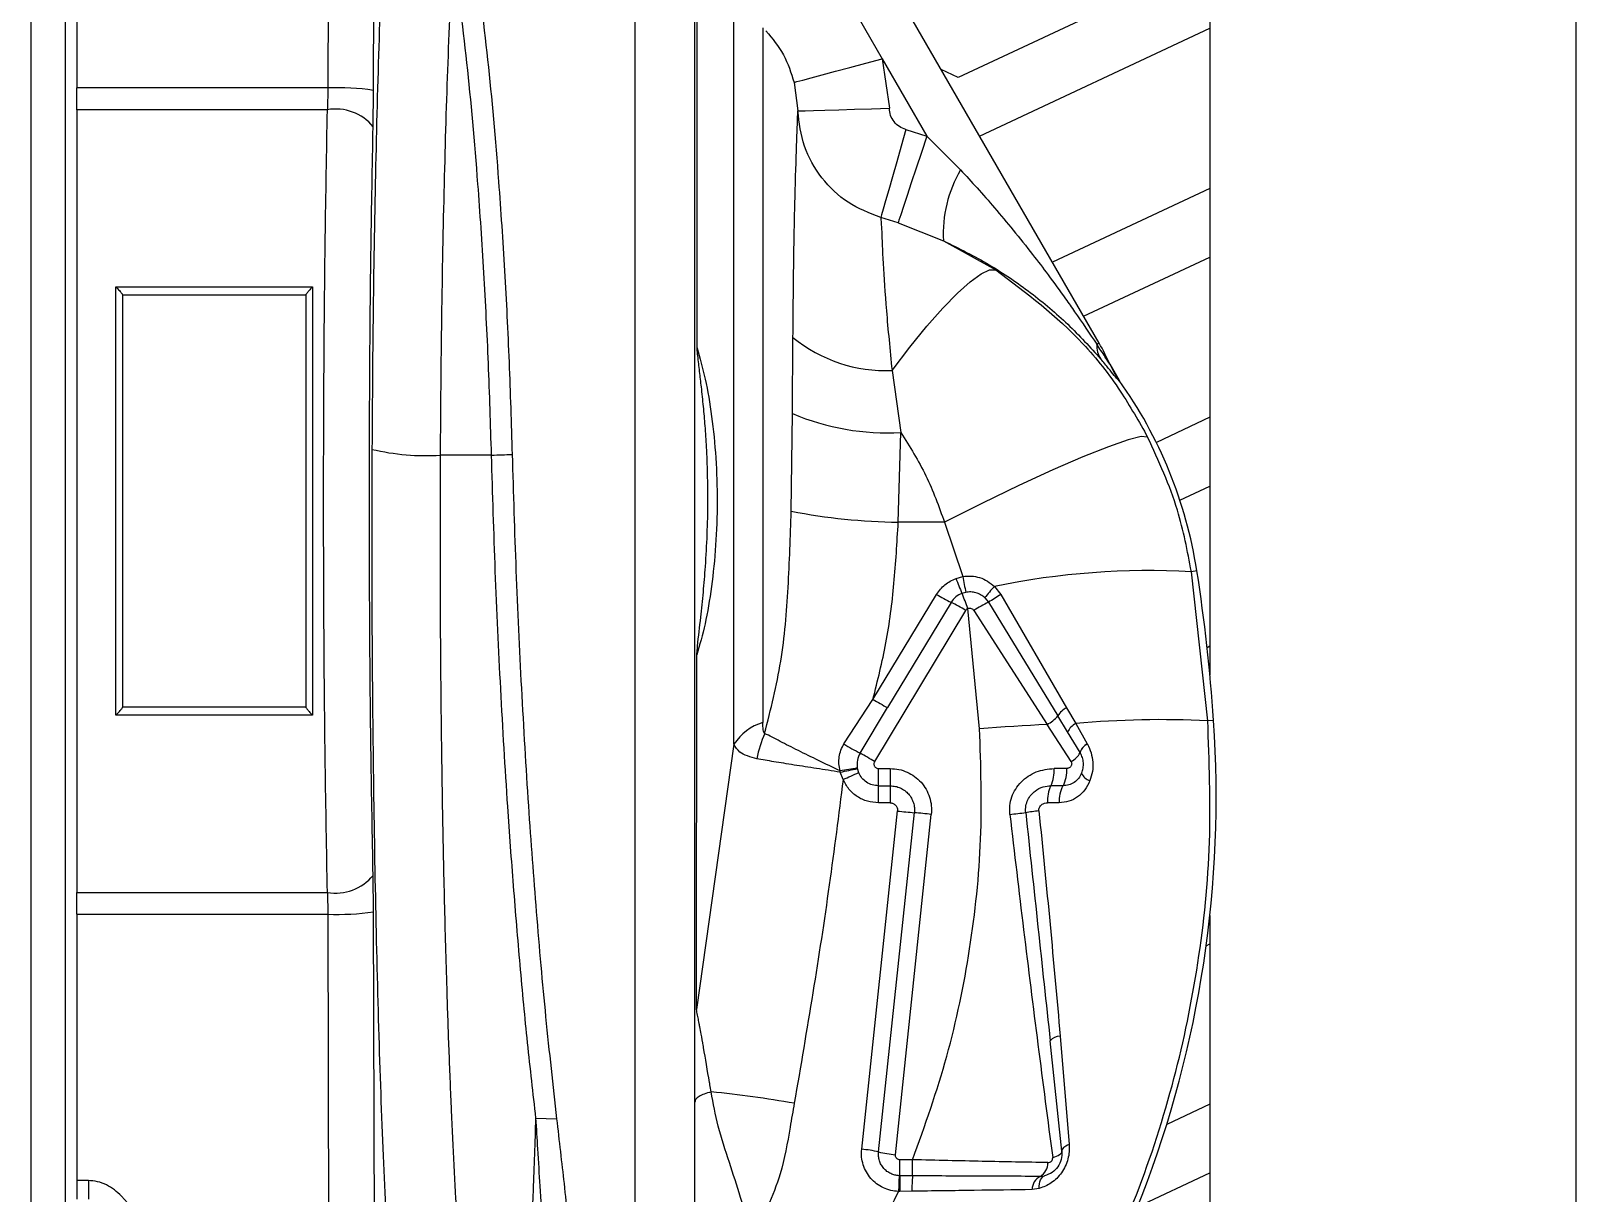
# Model space of a CAD drawing. Extents: x 150 to 4150, y 50 to 2920.
# Drawn here: x 2014.5 to 2183.2, y 1815.9 to 1942.7 of the extents above; entities that cross this region are included whole.
import ezdxf

# ---------------------------------------------------------------- set-up
doc = ezdxf.new("R2010")
doc.units = 0
doc.header["$LTSCALE"] = 10
doc.linetypes.add('SLD-KATı', pattern=[0])
doc.layers.get('0').update_dxf_attribs({"linetype": 'CONTINUOUS'})

msp = doc.modelspace()

# ---------------------------------------------------------------- linework, layer by layer
at = {"color": 7, "linetype": 'SLD-KATı'}
for p, q in [((2183.23, 1483.92), (2183.23, 2076.42)), ((2143.23, 2001.46), (2143.23, 1872.41)), ((2080.47, 1794.33), (2080.47, 1989.47)), ((2047, 1979.4), (2046.89, 1936.52)), ((2051.88, 1936.26), (2052, 1979.13)), ((2018.21, 1970.13), (2018.21, 1812.71)), ((2019.48, 1965.61), (2019.48, 1936.52)), ((2131.13, 1908.67), (2103.25, 1956.95)), ((2101.64, 1949.74), (2107.43, 1939.71)), ((2143.23, 1950.56), (2115.73, 1937.67)), ((2091.25, 1864.86), (2091.25, 1948.18)), ((2094.4, 1943.09), (2094.4, 1867.24)), ((2118.08, 1931.27), (2143.23, 1943.06)), ((2107.43, 1939.71), (2108.22, 1934.3)), ((2107.43, 1939.71), (2112.31, 1931.26)), ((2115.73, 1937.67), (2113.89, 1938.53)), ((2046.89, 1936.52), (2019.48, 1936.52)), ((2019.48, 1934.14), (2019.48, 1936.52)), ((2046.89, 1936.52), (2046.84, 1934.14)), ((2051.83, 1932.29), (2051.88, 1936.26)), ((2097.81, 1937.13), (2098.22, 1934.02)), ((2019.48, 1934.14), (2019.48, 1848.69)), ((2046.84, 1934.14), (2019.48, 1934.14)), ((2110.03, 1931.97), (2112.31, 1931.26)), ((2112.31, 1931.26), (2116, 1927.57)), ((2143.23, 1925.56), (2126.03, 1917.5)), ((2109.17, 1921.79), (2107.28, 1922.38)), ((2109.17, 1921.79), (2114.12, 1919.84)), ((2114.12, 1919.84), (2119.85, 1916.68)), ((2129.44, 1911.59), (2143.23, 1918.06)), ((2023.73, 1868.03), (2023.73, 1914.8)), ((2023.73, 1914.8), (2045.23, 1914.8)), ((2024.48, 1868.92), (2024.48, 1913.92)), ((2024.48, 1913.92), (2044.48, 1913.92)), ((2044.48, 1913.92), (2044.48, 1868.92)), ((2045.23, 1914.8), (2045.23, 1868.03)), ((2097.64, 1900.96), (2097.69, 1909.29)), ((2108.51, 1905.68), (2109.49, 1898.89)), ((2132.29, 1906.39), (2133.32, 1904.6)), ((2132.33, 1906.31), (2132.29, 1906.39)), ((2133.32, 1904.6), (2133.34, 1904.56)), ((2097.5, 1890.3), (2097.64, 1900.96)), ((2143.23, 1900.56), (2137.39, 1897.82)), ((2109.19, 1889.1), (2109.49, 1898.89)), ((2064.77, 1896.43), (2059.2, 1896.43)), ((2139.96, 1891.53), (2143.23, 1893.06)), ((2114.25, 1889.1), (2109.19, 1889.1)), ((2114.25, 1889.1), (2116.24, 1883.18)), ((2141.81, 1883.8), (2141.21, 1883.7)), ((2143, 1867.43), (2141.21, 1883.7)), ((2115.5, 1882.98), (2116.24, 1883.18)), ((2119.69, 1882.09), (2120.38, 1881.21)), ((2106.43, 1869.76), (2113.37, 1881.22)), ((2114.96, 1880.35), (2108.02, 1868.86)), ((2116.57, 1881.45), (2116.15, 1881.34)), ((2118.63, 1880.86), (2119.04, 1880.37)), ((2119.04, 1880.37), (2126.63, 1867.96)), ((2120.38, 1881.21), (2127.58, 1868.85)), ((2116.55, 1879.48), (2106.61, 1862.97)), ((2118.08, 1866.56), (2116.8, 1879.69)), ((2117.45, 1879.48), (2125.45, 1867.03)), ((2143.23, 1875.56), (2142.92, 1875.41)), ((2044.48, 1868.92), (2024.48, 1868.92)), ((2103.26, 1864.9), (2106.43, 1869.76)), ((2105.03, 1863.9), (2108.02, 1868.86)), ((2127.58, 1868.85), (2128.57, 1867.13)), ((2045.23, 1868.03), (2023.73, 1868.03)), ((2128.06, 1862.99), (2125.45, 1867.03)), ((2127.69, 1866.22), (2126.63, 1867.96)), ((2128.57, 1867.13), (2129.84, 1864.91)), ((2143.63, 1867.47), (2143, 1867.43)), ((2129.06, 1863.96), (2127.69, 1866.22)), ((2091.25, 1864.86), (2087.15, 1835.91)), ((2129.06, 1863.96), (2129.07, 1863.94)), ((2129.84, 1864.91), (2129.86, 1864.87)), ((2102.86, 1861.82), (2102.83, 1861.96)), ((2103.16, 1861.02), (2102.86, 1861.82)), ((2104.72, 1862.27), (2104.73, 1862.21)), ((2104.87, 1861.76), (2104.73, 1862.21)), ((2107.04, 1862.21), (2108.32, 1862.21)), ((2107.04, 1860.33), (2107.04, 1862.21)), ((2108.32, 1862.21), (2108.32, 1860.33)), ((2127.6, 1862.22), (2126.21, 1862.22)), ((2107.04, 1860.33), (2108.32, 1860.33)), ((2107.04, 1858.46), (2107.04, 1860.33)), ((2108.32, 1860.33), (2108.32, 1858.46)), ((2127.18, 1860.33), (2125.86, 1860.33)), ((2108.32, 1858.46), (2107.04, 1858.46)), ((2126.77, 1858.47), (2125.51, 1858.47)), ((2105.2, 1820.65), (2109.11, 1857.58)), ((2107.04, 1820.35), (2110.96, 1857.4)), ((2108.88, 1820.05), (2112.8, 1857.21)), ((2051.88, 1846.57), (2051.83, 1850.54)), ((2019.48, 1848.69), (2046.84, 1848.69)), ((2019.48, 1846.31), (2019.48, 1848.69)), ((2046.84, 1848.69), (2046.89, 1846.31)), ((2052, 1803.7), (2051.88, 1846.57)), ((2019.48, 1846.31), (2046.89, 1846.31)), ((2019.48, 1846.31), (2019.48, 1817.22)), ((2046.89, 1846.31), (2047, 1803.44)), ((2143.23, 1846.16), (2143.23, 1711.88)), ((2142.83, 1842.87), (2143.23, 1843.06)), ((2126.88, 1832.98), (2127.86, 1821.16)), ((2127.06, 1820.43), (2125.79, 1832.47)), ((2143.23, 1825.56), (2138.51, 1823.35)), ((2069.62, 1824.05), (2071.88, 1823.98)), ((2110.76, 1819.5), (2109.38, 1819.5)), ((2109.38, 1817.75), (2109.38, 1819.5)), ((2110.76, 1817.75), (2110.76, 1819.5)), ((2109.38, 1817.75), (2109.29, 1817.76)), ((2110.76, 1817.75), (2109.38, 1817.75)), ((2124.7, 1817.68), (2125.18, 1817.74)), ((2135.33, 1814.36), (2143.23, 1818.06)), ((2020.73, 1817.22), (2019.48, 1817.22)), ((2019.48, 1817.22), (2019.48, 1815.21)), ((2020.73, 1817.22), (2020.73, 1815.21)), ((2109.37, 1816.03), (2109.22, 1816.03)), ((2110.66, 1816.06), (2109.37, 1816.03)), ((2124.6, 1816.36), (2123.82, 1816.24))]:
    msp.add_line(p, q, dxfattribs=at)
at = {"color": 8, "linetype": 'SLD-KATı'}
msp.add_line((2014.46, 1970.13), (2014.46, 1812.71), dxfattribs=at)
at = {"color": 7, "linetype": 'SLD-KATı', "flags": 128}
for points in [[(2097.81, 1937.13), (2098.12, 1937.22), (2098.76, 1937.39), (2099.69, 1937.64), (2100.89, 1937.96), (2102.32, 1938.34), (2103.92, 1938.77), (2105.65, 1939.23), (2107.43, 1939.71)], [(2098.22, 1934.02), (2098.43, 1934.03), (2099.01, 1934.04), (2099.94, 1934.07), (2101.19, 1934.1), (2102.7, 1934.15), (2104.42, 1934.2), (2106.28, 1934.25), (2108.22, 1934.3)], [(2110.03, 1931.97), (2109.51, 1930.17), (2109.02, 1928.44), (2108.56, 1926.83), (2108.15, 1925.4), (2107.81, 1924.21), (2107.54, 1923.28), (2107.36, 1922.67), (2107.28, 1922.38)], [(2112.31, 1931.26), (2111.72, 1929.49), (2111.15, 1927.77), (2110.62, 1926.18), (2110.15, 1924.77), (2109.76, 1923.59), (2109.46, 1922.68), (2109.26, 1922.07), (2109.17, 1921.79)], [(2108.51, 1905.68), (2110.46, 1908.22), (2112.32, 1910.5), (2114.07, 1912.47), (2115.65, 1914.11), (2117.05, 1915.37), (2118.23, 1916.23), (2119.17, 1916.67), (2119.85, 1916.68)], [(2130.88, 1908.53), (2130.94, 1908.56), (2130.99, 1908.59), (2131.03, 1908.61), (2131.07, 1908.63), (2131.09, 1908.65), (2131.11, 1908.66), (2131.12, 1908.67), (2131.13, 1908.67)], [(2136.43, 1898.4), (2135.73, 1898.45), (2134.29, 1898.09), (2132.14, 1897.35), (2129.37, 1896.24), (2126.08, 1894.81), (2122.37, 1893.1), (2118.38, 1891.18), (2114.25, 1889.1)], [(2125.45, 1867.03), (2124.55, 1866.98), (2123.64, 1866.92), (2122.72, 1866.87), (2121.8, 1866.81), (2120.87, 1866.75), (2119.94, 1866.69), (2119.01, 1866.63), (2118.08, 1866.56)], [(2127.86, 1821.16), (2127.68, 1821.08), (2127.51, 1821), (2127.37, 1820.91), (2127.25, 1820.82), (2127.16, 1820.72), (2127.1, 1820.62), (2127.07, 1820.53), (2127.06, 1820.43)], [(2126.06, 1819.74), (2126.28, 1819.81), (2126.48, 1819.89), (2126.66, 1819.97), (2126.81, 1820.06), (2126.92, 1820.15), (2127.01, 1820.25), (2127.05, 1820.34), (2127.06, 1820.43)], [(2124.6, 1816.36), (2124.6, 1816.62), (2124.63, 1816.87), (2124.67, 1817.1), (2124.74, 1817.29), (2124.82, 1817.46), (2124.93, 1817.59), (2125.05, 1817.69), (2125.18, 1817.74)]]:
    msp.add_lwpolyline(points, dxfattribs=at)
at = {"color": 7, "linetype": 'SLD-KATı'}
for centre, radius, start, end in [((2047.97, 1909.46), 27.08, 81.7037, 92.2961), ((2047.75, 1928.93), 5.29, 39.4519, 99.8958), ((2127.69, 1920.64), 13.59, 149.362, 183.3713), ((2107.77, 1921.5), 15.83, 230.4709, 272.6849), ((2133.51, 1908.37), 2.64, 176.5795, 213.4234), ((2109.48, 1896.17), 25, 23.9471, 30), ((2141.2, 1910.26), 9.71, 203.9458, 215.9249), ((2094, 1876.42), 48.37, 8.7743, 35.6267), ((2108.03, 1925.57), 26.71, 247.106, 273.1207), ((2057.58, 1921.9), 25.52, 256.7026, 273.6365), ((2062.73, 1981.69), 85.28, 271.3675, 272.8837), ((2110.39, 1958.29), 69.2, 259.267, 269.0082), ((2136.59, 1801.03), 82.8, 86.8033, 101.7753), ((1948.23, 1853.92), 195.88, 3.968, 8.7743), ((2146.51, 1894.39), 33.05, 200.2063, 203.2625), ((2180.4, 1894.29), 65.11, 189.8254, 191.3712), ((2134.93, 1867.92), 20.81, 137.0928, 141.5631), ((2121.68, 1894.53), 15.68, 238.0249, 244.6388), ((2107.58, 1865.12), 16.93, 57.9957, 64.1394), ((2081.05, 1866.53), 38.1, 20.1951, 22.8703), ((2126.81, 1864.55), 17.62, 116.1338, 122.0605), ((2202.69, 1749.09), 155.66, 121.9221, 122.5042), ((2121.09, 1893.59), 27.97, 238.4016, 242.146), ((2128.66, 1866.77), 2.35, 117.379, 149.5771), ((2096.14, 1861.67), 5.84, 107.3459, 146.8595), ((2023.05, 1859.11), 120.87, 313.8573, 3.968), ((2123.51, 1870.72), 4.17, 297.7746, 318.4651), ((2129.39, 1865.46), 1.85, 116.222, 156.091), ((2137.96, 1763.07), 104.48, 87.2324, 95.156), ((2106.64, 1860.79), 13.13, 156.385, 169.093), ((2118.24, 1889.35), 28.68, 238.5024, 242.5796), ((2079.87, 1819.27), 51.23, 58.5417, 60.586), ((2127.21, 1864.85), 2.05, 294.3455, 334.1325), ((2130.43, 1863.62), 1.41, 114.7246, 166.1693), ((2130.43, 1863.59), 1.41, 114.0747, 165.335), ((2160.8, 1517.28), 349.52, 99.2328, 99.5468), ((2082, 1967.28), 107.5, 281.1891, 282.2117), ((2079.6, 1917.51), 61.2, 292.6466, 294.39), ((2122.35, 1861.96), 3.87, 335.075, 3.8912), ((2124.22, 1861.97), 3.39, 331.0716, 4.3432), ((2130.51, 1862.22), 1.39, 201.9153, 253.8046), ((2129.32, 1858.71), 3.82, 154.9792, 183.6068), ((2130.11, 1858.7), 3.35, 150.9699, 183.9668), ((2120.75, 1965.47), 108.52, 263.8416, 264.8199), ((2099.78, 1736.7), 121.21, 83.8328, 84.7087), ((2110.4, 1963.45), 106.81, 275.9032, 276.8333), ((2126.98, 1834.05), 23.66, 95.8766, 99.4144), ((2047.75, 1853.9), 5.29, 260.1042, 320.5477), ((2047.97, 1873.37), 27.08, 267.7034, 278.2964), ((2126.86, 1831.58), 1.4, 89.5553, 140.4176), ((2075.93, 1699.37), 128.18, 80.1616, 84.2574), ((2104.17, 1808.42), 12.27, 76.4817, 85.2122), ((2109.9, 1832.15), 12.14, 256.3752, 265.2014), ((2326.7, 1808.17), 217.62, 177.4755, 177.9296), ((2261.96, 1816.03), 152.59, 179.3544, 180.0005), ((2126.06, 1816.04), 15.39, 173.6185, 179.9212), ((2125.45, 1816.23), 1.64, 117.4699, 179.5926), ((2123.85, 1819.14), 1.68, 300.1106, 1.6368)]:
    msp.add_arc(centre, radius, start, end, dxfattribs=at)
for points, knots in [([(2086.98, 1801.63), (2086.98, 1804.09), (2086.98, 1809.1), (2086.98, 1819.16), (2086.98, 1831.06), (2086.98, 1844.66), (2086.98, 1859.39), (2086.98, 1874.69), (2086.98, 1889.96), (2086.98, 1904.88), (2086.98, 1919.44), (2086.98, 1933.59), (2086.98, 1946.98), (2086.98, 1959.05), (2086.98, 1969.31), (2086.98, 1977.34), (2086.98, 1983.17), (2086.98, 1985.15), (2086.98, 1986.12)], [0, 0, 0, 0, 0.059803, 0.121859, 0.185514, 0.25, 0.314486, 0.378141, 0.440197, 0.5, 0.559803, 0.621859, 0.685514, 0.75, 0.814486, 0.878141, 0.940197, 1, 1, 1, 1]), ([(2087.22, 1908.13), (2087.22, 1911.31), (2087.22, 1917.99), (2087.22, 1925.46), (2087.23, 1930.83), (2087.23, 1934.14), (2087.23, 1937.42), (2087.23, 1940.65), (2087.24, 1943.81), (2087.24, 1946.82), (2087.25, 1950.07), (2087.25, 1952.61), (2087.25, 1954.59), (2087.26, 1955.82), (2087.26, 1957.07), (2087.26, 1958.32), (2087.26, 1959.57), (2087.27, 1960.79), (2087.27, 1963.37), (2087.28, 1964.71), (2087.29, 1965.82)], [0, 0, 0, 0, 0.112636, 0.23624, 0.27991, 0.324798, 0.370902, 0.418221, 0.466754, 0.516499, 0.564656, 0.634884, 0.659007, 0.68493, 0.712651, 0.742171, 0.773489, 0.806602, 0.841511, 1, 1, 1, 1]), ([(2053.06, 1956.66), (2052.88, 1952.43), (2052.51, 1943.9), (2052.11, 1929.14), (2051.82, 1913.44), (2051.74, 1902.5), (2051.71, 1897.06)], [0, 0, 0, 0, 0.248406, 0.500079, 0.751711, 1, 1, 1, 1]), ([(2059.2, 1896.43), (2059.23, 1901.46), (2059.31, 1911.6), (2059.6, 1926.02), (2060, 1939.71), (2060.37, 1947.61), (2060.55, 1951.63)], [0, 0, 0, 0, 0.2482322, 0.4999081, 0.745564, 1, 1, 1, 1]), ([(2064.77, 1896.43), (2064.66, 1899.78), (2064.46, 1906.51), (2063.95, 1916.44), (2063.21, 1927.56), (2062.12, 1939.73), (2061.08, 1947.61), (2060.55, 1951.63)], [0, 0, 0, 0, 0.164668, 0.331363, 0.500118, 0.74509, 1, 1, 1, 1]), ([(2062.81, 1952.03), (2063.34, 1947.99), (2064.38, 1940.07), (2065.46, 1927.83), (2066.21, 1916.65), (2066.71, 1906.66), (2066.92, 1899.88), (2067.02, 1896.51)], [0, 0, 0, 0, 0.255143, 0.499884, 0.668694, 0.835417, 1, 1, 1, 1]), ([(2094.74, 1942.75), (2095.44, 1941.91), (2096.84, 1940.23), (2097.49, 1938.17), (2097.81, 1937.13)], [0, 0, 0, 0, 0.497872, 1, 1, 1, 1]), ([(2046.84, 1848.69), (2046.76, 1853.31), (2046.59, 1862.52), (2046.46, 1876.92), (2046.41, 1891.42), (2046.46, 1905.92), (2046.59, 1920.32), (2046.76, 1929.52), (2046.84, 1934.14)], [0, 0, 0, 0, 0.168024, 0.334689, 0.5, 0.665311, 0.831975, 1, 1, 1, 1]), ([(2110.03, 1931.97), (2109.78, 1932.07), (2109.29, 1932.26), (2108.71, 1932.82), (2108.31, 1933.52), (2108.25, 1934.04), (2108.22, 1934.3)], [0, 0, 0, 0, 0.250709, 0.500616, 0.749905, 1, 1, 1, 1]), ([(2097.69, 1909.29), (2097.72, 1912.29), (2097.77, 1918.28), (2097.93, 1925.59), (2098.13, 1931.24), (2098.19, 1933.09), (2098.22, 1934.02)], [0, 0, 0, 0, 0.250701, 0.50029, 0.749717, 1, 1, 1, 1]), ([(2107.28, 1922.38), (2106.05, 1922.86), (2103.58, 1923.81), (2100.7, 1926.61), (2098.7, 1930.09), (2098.38, 1932.71), (2098.22, 1934.02)], [0, 0, 0, 0, 0.250268, 0.500373, 0.750265, 1, 1, 1, 1]), ([(2051.83, 1850.54), (2051.75, 1854.89), (2051.59, 1863.62), (2051.46, 1877.38), (2051.41, 1891.42), (2051.46, 1905.45), (2051.59, 1919.22), (2051.75, 1927.95), (2051.83, 1932.29)], [0, 0, 0, 0, 0.165113, 0.331886, 0.5, 0.6681, 0.83488, 1, 1, 1, 1]), ([(2116, 1927.57), (2116.6, 1926.92), (2117.86, 1925.56), (2119.78, 1923.37), (2121.81, 1920.95), (2123.75, 1918.5), (2125.66, 1916), (2127.18, 1913.91), (2128.96, 1911.38), (2130.08, 1909.72), (2130.88, 1908.53)], [0, 0, 0, 0, 0.1091, 0.228792, 0.359102, 0.500046, 0.615387, 0.749919, 0.821127, 1, 1, 1, 1]), ([(2107.28, 1922.38), (2107.31, 1922), (2107.38, 1921.24), (2107.5, 1917.56), (2107.85, 1912.35), (2108.29, 1907.93), (2108.51, 1905.68)], [0, 0, 0, 0, 0.244365, 0.490571, 0.741697, 1, 1, 1, 1]), ([(2114.12, 1919.84), (2115.82, 1919), (2119.24, 1917.31), (2123.73, 1914.2), (2127.83, 1910.76), (2130.15, 1908.21), (2131.31, 1906.92)], [0, 0, 0, 0, 0.246613, 0.49465, 0.745261, 1, 1, 1, 1]), ([(2119.85, 1916.68), (2123.18, 1914.16), (2128.28, 1910.3), (2133.43, 1903.71), (2135.47, 1900.09), (2136.43, 1898.4)], [0, 0, 0, 0, 0.501237, 0.766226, 1, 1, 1, 1]), ([(2023.73, 1914.8), (2023.83, 1914.7), (2023.99, 1914.53), (2024.2, 1914.31), (2024.33, 1914.16), (2024.41, 1914.04), (2024.47, 1913.96), (2024.47, 1913.93), (2024.48, 1913.92)], [0, 0, 0, 0, 0.2960744, 0.4990774, 0.6441394, 0.7738974, 0.8912611, 1, 1, 1, 1]), ([(2045.23, 1914.8), (2045.13, 1914.7), (2044.96, 1914.53), (2044.76, 1914.31), (2044.63, 1914.16), (2044.54, 1914.04), (2044.49, 1913.96), (2044.48, 1913.93), (2044.48, 1913.92)], [0, 0, 0, 0, 0.2961631, 0.4991441, 0.6441582, 0.7739117, 0.8912744, 1, 1, 1, 1]), ([(2087.19, 1874.61), (2087.2, 1874.75), (2087.22, 1874.95), (2087.24, 1875.16), (2087.25, 1875.27), (2087.25, 1875.31), (2087.25, 1875.34), (2087.26, 1875.36), (2087.26, 1875.44), (2087.37, 1876.61), (2087.62, 1878.56), (2087.91, 1881.44), (2088.25, 1885.56), (2088.43, 1889.97), (2088.38, 1894.37), (2088.27, 1897.13), (2088.11, 1899.59), (2087.92, 1901.78), (2087.71, 1903.74), (2087.5, 1905.57), (2087.34, 1906.86), (2087.25, 1907.74), (2087.23, 1908.03), (2087.22, 1908.13)], [0, 0, 0, 0, 0.01166, 0.016863, 0.019167, 0.020983, 0.021043, 0.021517, 0.022841, 0.027896, 0.127906, 0.214077, 0.298279, 0.499693, 0.584052, 0.668163, 0.735859, 0.800191, 0.867233, 0.920861, 0.975503, 0.991226, 1, 1, 1, 1]), ([(2087.22, 1908.13), (2087.53, 1907.04), (2088.15, 1904.86), (2088.85, 1900.71), (2089.31, 1896.16), (2089.46, 1891.35), (2089.3, 1886.55), (2088.83, 1882.01), (2088.12, 1877.87), (2087.5, 1875.7), (2087.19, 1874.61)], [0, 0, 0, 0, 0.12484, 0.250016, 0.374604, 0.499663, 0.624878, 0.749675, 0.874743, 1, 1, 1, 1]), ([(2132.33, 1906.31), (2132.33, 1906.31), (2132.34, 1906.29), (2132.34, 1906.28), (2132.31, 1906.32), (2132.24, 1906.43), (2132.08, 1906.69), (2131.64, 1907.4), (2131.19, 1908.07), (2130.88, 1908.53)], [0, 0, 0, 0, 0.031318, 0.062933, 0.124936, 0.185683, 0.251517, 0.500681, 1, 1, 1, 1]), ([(2133.34, 1904.56), (2133.34, 1904.54), (2133.35, 1904.49), (2133.21, 1904.63), (2132.83, 1905.08), (2132.16, 1905.91), (2131.61, 1906.57), (2131.31, 1906.92)], [0, 0, 0, 0, 0.124696, 0.250538, 0.500296, 0.735209, 1, 1, 1, 1]), ([(2109.49, 1898.89), (2110.45, 1897.36), (2112.37, 1894.28), (2113.62, 1890.83), (2114.25, 1889.1)], [0, 0, 0, 0, 0.500142, 1, 1, 1, 1]), ([(2051.71, 1897.06), (2051.7, 1891.81), (2051.67, 1881.13), (2051.79, 1864.97), (2052.04, 1848.98), (2052.41, 1833.71), (2052.9, 1819.71), (2053.5, 1807.5), (2054.16, 1797.2), (2054.65, 1792.09), (2054.89, 1789.58)], [0, 0, 0, 0, 0.120021, 0.244171, 0.371244, 0.499843, 0.628466, 0.755605, 0.879857, 1, 1, 1, 1]), ([(2141.21, 1883.7), (2140.78, 1885.96), (2139.81, 1891.06), (2137.64, 1895.78), (2136.43, 1898.4)], [0, 0, 0, 0, 0.443847, 1, 1, 1, 1]), ([(2062.38, 1796.31), (2062.13, 1798.79), (2061.64, 1803.56), (2061.09, 1811.61), (2060.68, 1818.78), (2060.4, 1824.8), (2060.14, 1831.07), (2059.89, 1838.42), (2059.65, 1846.94), (2059.44, 1856.7), (2059.27, 1868.2), (2059.16, 1881.51), (2059.19, 1891.46), (2059.2, 1896.43)], [0, 0, 0, 0, 0.12651, 0.244333, 0.31025, 0.374867, 0.438185, 0.500204, 0.586553, 0.671792, 0.755924, 0.878148, 1, 1, 1, 1]), ([(2069.62, 1824.05), (2069.31, 1826.75), (2068.7, 1832.07), (2067.89, 1840.61), (2067.17, 1849.25), (2066.44, 1859.28), (2065.75, 1870.77), (2065.15, 1883.67), (2064.89, 1892.21), (2064.77, 1896.43)], [0, 0, 0, 0, 0.1313742, 0.2584586, 0.3812593, 0.4997824, 0.6701239, 0.8368541, 1, 1, 1, 1]), ([(2067.02, 1896.51), (2067.15, 1892.29), (2067.4, 1883.75), (2068.01, 1870.85), (2068.75, 1858.33), (2069.65, 1846.29), (2070.67, 1834.72), (2071.47, 1827.61), (2071.88, 1823.98)], [0, 0, 0, 0, 0.162975, 0.329369, 0.499317, 0.658415, 0.82526, 1, 1, 1, 1]), ([(2094.6, 1866.05), (2095.26, 1868.66), (2096.58, 1873.86), (2097.23, 1882.05), (2097.41, 1887.53), (2097.5, 1890.3)], [0, 0, 0, 0, 0.331651, 0.661951, 1, 1, 1, 1]), ([(2106.43, 1869.76), (2106.94, 1871.81), (2107.98, 1875.98), (2108.8, 1882.47), (2109.06, 1886.88), (2109.19, 1889.1)], [0, 0, 0, 0, 0.322961, 0.657264, 1, 1, 1, 1]), ([(2113.37, 1881.22), (2113.65, 1881.6), (2114.21, 1882.37), (2115.07, 1882.77), (2115.5, 1882.98)], [0, 0, 0, 0, 0.4993603, 1, 1, 1, 1]), ([(2116.24, 1883.18), (2116.55, 1883.21), (2117.17, 1883.28), (2118.09, 1883.09), (2118.97, 1882.71), (2119.45, 1882.3), (2119.69, 1882.09)], [0, 0, 0, 0, 0.246264, 0.495133, 0.746077, 1, 1, 1, 1]), ([(2116.15, 1881.34), (2115.91, 1881.23), (2115.43, 1881), (2115.12, 1880.57), (2114.96, 1880.35)], [0, 0, 0, 0, 0.500073, 1, 1, 1, 1]), ([(2118.63, 1880.86), (2118.49, 1880.98), (2118.2, 1881.21), (2117.68, 1881.42), (2117.12, 1881.52), (2116.75, 1881.48), (2116.57, 1881.45)], [0, 0, 0, 0, 0.2495264, 0.499377, 0.7500284, 1, 1, 1, 1]), ([(2116.8, 1879.69), (2116.75, 1879.66), (2116.65, 1879.61), (2116.58, 1879.52), (2116.55, 1879.48)], [0, 0, 0, 0, 0.499471, 1, 1, 1, 1]), ([(2116.8, 1879.69), (2116.86, 1879.7), (2116.98, 1879.73), (2117.17, 1879.7), (2117.34, 1879.62), (2117.41, 1879.53), (2117.45, 1879.48)], [0, 0, 0, 0, 0.254293, 0.507874, 0.756906, 1, 1, 1, 1]), ([(2087.15, 1835.91), (2087.15, 1837.28), (2087.15, 1840.42), (2087.16, 1846.29), (2087.17, 1853.43), (2087.18, 1861.08), (2087.19, 1868.13), (2087.19, 1872.59), (2087.19, 1874.61)], [0, 0, 0, 0, 0.129776, 0.296575, 0.50031, 0.694607, 0.861156, 1, 1, 1, 1]), ([(2023.73, 1868.03), (2023.83, 1868.13), (2023.99, 1868.3), (2024.2, 1868.52), (2024.33, 1868.68), (2024.41, 1868.79), (2024.47, 1868.88), (2024.47, 1868.9), (2024.48, 1868.92)], [0, 0, 0, 0, 0.296096, 0.499072, 0.644147, 0.773911, 0.891276, 1, 1, 1, 1]), ([(2044.48, 1868.92), (2044.48, 1868.9), (2044.49, 1868.88), (2044.54, 1868.79), (2044.63, 1868.68), (2044.76, 1868.52), (2044.96, 1868.3), (2045.13, 1868.13), (2045.23, 1868.03)], [0, 0, 0, 0, 0.108735, 0.226104, 0.355854, 0.500866, 0.703927, 1, 1, 1, 1]), ([(2094.6, 1866.05), (2094.57, 1866.1), (2094.49, 1866.2), (2094.41, 1866.6), (2094.4, 1866.97), (2094.4, 1867.24)], [0, 0, 0, 0, 0.1581854, 0.3726636, 1, 1, 1, 1]), ([(2106.49, 1772.27), (2107.93, 1773.71), (2110.54, 1776.31), (2114.08, 1780.28), (2117.29, 1784.16), (2120.32, 1788.17), (2124.75, 1794.57), (2130.02, 1803.55), (2135.45, 1815.63), (2139.5, 1828.15), (2142.15, 1841.08), (2143.49, 1854.18), (2143.16, 1863.02), (2143, 1867.43)], [0, 0, 0, 0, 0.058228, 0.105455, 0.151755, 0.202416, 0.249131, 0.373993, 0.499203, 0.626154, 0.748428, 0.874469, 1, 1, 1, 1]), ([(2102.83, 1861.96), (2102.04, 1862.34), (2100.47, 1863.09), (2098.25, 1864.19), (2096.22, 1865.21), (2095.14, 1865.77), (2094.6, 1866.05)], [0, 0, 0, 0, 0.250497, 0.499097, 0.749529, 1, 1, 1, 1]), ([(2110.76, 1819.5), (2112.1, 1823.24), (2114.77, 1830.74), (2117.17, 1842.51), (2118.47, 1854.5), (2118.21, 1862.54), (2118.08, 1866.56)], [0, 0, 0, 0, 0.248678, 0.497984, 0.74906, 1, 1, 1, 1]), ([(2093.74, 1863.28), (2093.04, 1863.47), (2091.84, 1863.81), (2091.42, 1864.56), (2091.25, 1864.86)], [0, 0, 0, 0, 0.589088, 1, 1, 1, 1]), ([(2102.86, 1861.82), (2101.98, 1861.95), (2100.25, 1862.22), (2097.79, 1862.6), (2095.54, 1862.97), (2094.34, 1863.17), (2093.74, 1863.28)], [0, 0, 0, 0, 0.250476, 0.499086, 0.749532, 1, 1, 1, 1]), ([(2102.83, 1861.96), (2102.78, 1862.22), (2102.68, 1862.73), (2102.72, 1863.5), (2102.9, 1864.24), (2103.14, 1864.68), (2103.26, 1864.9)], [0, 0, 0, 0, 0.259027, 0.509942, 0.755152, 1, 1, 1, 1]), ([(2105.03, 1863.9), (2104.91, 1863.64), (2104.66, 1863.13), (2104.7, 1862.56), (2104.72, 1862.27)], [0, 0, 0, 0, 0.500126, 1, 1, 1, 1]), ([(2129.22, 1861.7), (2129.29, 1861.89), (2129.41, 1862.26), (2129.43, 1862.84), (2129.33, 1863.42), (2129.16, 1863.77), (2129.07, 1863.94)], [0, 0, 0, 0, 0.25156, 0.499175, 0.747001, 1, 1, 1, 1]), ([(2129.86, 1864.87), (2130, 1864.56), (2130.29, 1863.95), (2130.47, 1862.92), (2130.44, 1861.87), (2130.23, 1861.22), (2130.12, 1860.89)], [0, 0, 0, 0, 0.248062, 0.498602, 0.749131, 1, 1, 1, 1]), ([(2107.04, 1860.33), (2106.81, 1860.35), (2106.35, 1860.38), (2105.72, 1860.69), (2105.19, 1861.15), (2104.98, 1861.56), (2104.87, 1861.76)], [0, 0, 0, 0, 0.249963, 0.499996, 0.750037, 1, 1, 1, 1]), ([(2106.61, 1862.97), (2106.59, 1862.93), (2106.55, 1862.85), (2106.53, 1862.72), (2106.55, 1862.59), (2106.6, 1862.46), (2106.68, 1862.36), (2106.78, 1862.28), (2106.91, 1862.22), (2106.99, 1862.21), (2107.04, 1862.21)], [0, 0, 0, 0, 0.12405, 0.250331, 0.376114, 0.500027, 0.623035, 0.749647, 0.874479, 1, 1, 1, 1]), ([(2108.32, 1862.21), (2108.64, 1862.19), (2109.27, 1862.15), (2110.17, 1861.84), (2111, 1861.37), (2111.7, 1860.73), (2112.26, 1859.96), (2112.63, 1859.09), (2112.84, 1858.16), (2112.81, 1857.53), (2112.8, 1857.21)], [0, 0, 0, 0, 0.125028, 0.250139, 0.374947, 0.499936, 0.624761, 0.749734, 0.874848, 1, 1, 1, 1]), ([(2121.38, 1857.21), (2121.37, 1857.53), (2121.34, 1858.17), (2121.57, 1859.12), (2121.99, 1860), (2122.61, 1860.77), (2123.38, 1861.4), (2124.56, 1862.04), (2125.55, 1862.15), (2126.21, 1862.22)], [0, 0, 0, 0, 0.120853, 0.242472, 0.364683, 0.488996, 0.615278, 0.742673, 1, 1, 1, 1]), ([(2129.22, 1861.7), (2129.12, 1861.51), (2128.92, 1861.11), (2128.42, 1860.67), (2127.83, 1860.38), (2127.4, 1860.35), (2127.18, 1860.33)], [0, 0, 0, 0, 0.248726, 0.498296, 0.748942, 1, 1, 1, 1]), ([(2128.06, 1862.99), (2128.08, 1862.95), (2128.12, 1862.87), (2128.14, 1862.73), (2128.12, 1862.59), (2128.06, 1862.46), (2127.97, 1862.36), (2127.86, 1862.28), (2127.73, 1862.23), (2127.64, 1862.23), (2127.6, 1862.22)], [0, 0, 0, 0, 0.123016, 0.244769, 0.366634, 0.489732, 0.614462, 0.741659, 0.870519, 1, 1, 1, 1]), ([(2103.16, 1861.02), (2102.68, 1857.18), (2101.69, 1849.4), (2099.88, 1837.62), (2098.52, 1829.69), (2097.84, 1825.67)], [0, 0, 0, 0, 0.324325, 0.657412, 1, 1, 1, 1]), ([(2107.04, 1858.46), (2106.63, 1858.5), (2105.81, 1858.57), (2104.69, 1859.11), (2103.74, 1859.93), (2103.36, 1860.66), (2103.16, 1861.02)], [0, 0, 0, 0, 0.250342, 0.500323, 0.749863, 1, 1, 1, 1]), ([(2108.32, 1860.33), (2108.51, 1860.31), (2108.89, 1860.29), (2109.42, 1860.11), (2109.91, 1859.82), (2110.32, 1859.45), (2110.64, 1858.99), (2110.86, 1858.49), (2110.98, 1857.94), (2110.96, 1857.58), (2110.96, 1857.4)], [0, 0, 0, 0, 0.126687, 0.25346, 0.379049, 0.504384, 0.629058, 0.752707, 0.876631, 1, 1, 1, 1]), ([(2123.11, 1857.4), (2123.1, 1857.65), (2123.09, 1858.13), (2123.32, 1858.81), (2123.68, 1859.35), (2124.23, 1859.87), (2124.97, 1860.25), (2125.58, 1860.3), (2125.86, 1860.33)], [0, 0, 0, 0, 0.160998, 0.316123, 0.458555, 0.587086, 0.809101, 1, 1, 1, 1]), ([(2130.12, 1860.89), (2129.95, 1860.54), (2129.62, 1859.85), (2128.81, 1859.08), (2127.84, 1858.57), (2127.13, 1858.5), (2126.77, 1858.47)], [0, 0, 0, 0, 0.256508, 0.507969, 0.755275, 1, 1, 1, 1]), ([(2108.32, 1858.46), (2108.38, 1858.46), (2108.49, 1858.45), (2108.65, 1858.39), (2108.8, 1858.31), (2108.92, 1858.2), (2109.02, 1858.06), (2109.08, 1857.91), (2109.12, 1857.75), (2109.11, 1857.63), (2109.11, 1857.58)], [0, 0, 0, 0, 0.125368, 0.25072, 0.37617, 0.499946, 0.62383, 0.749106, 0.875317, 1, 1, 1, 1]), ([(2124.55, 1857.59), (2124.55, 1857.66), (2124.55, 1857.79), (2124.61, 1857.97), (2124.71, 1858.13), (2124.89, 1858.3), (2125.16, 1858.44), (2125.39, 1858.46), (2125.51, 1858.47)], [0, 0, 0, 0, 0.1299098, 0.2591979, 0.386431, 0.511848, 0.7581943, 1, 1, 1, 1]), ([(2121.38, 1857.21), (2121.88, 1853), (2122.86, 1844.59), (2124.46, 1831.94), (2125.52, 1823.82), (2126.06, 1819.74)], [0, 0, 0, 0, 0.3320068, 0.664039, 1, 1, 1, 1]), ([(2123.11, 1857.4), (2123.56, 1853.22), (2124.46, 1844.86), (2125.34, 1836.6), (2125.79, 1832.47)], [0, 0, 0, 0, 0.499739, 1, 1, 1, 1]), ([(2124.55, 1857.59), (2124.97, 1853.45), (2125.79, 1845.19), (2126.52, 1837.04), (2126.88, 1832.98)], [0, 0, 0, 0, 0.501095, 1, 1, 1, 1]), ([(2088.76, 1826.91), (2088.76, 1826.91), (2088.76, 1826.91), (2088.76, 1826.91), (2088.76, 1826.91), (2088.76, 1826.91), (2088.71, 1827.17), (2088.65, 1827.52), (2088.35, 1829.16), (2088.15, 1830.54), (2087.92, 1831.77), (2087.91, 1831.84), (2087.82, 1832.34), (2087.69, 1833.1), (2087.55, 1833.84), (2087.48, 1834.22), (2087.41, 1834.55), (2087.35, 1834.91), (2087.24, 1835.44), (2087.19, 1835.71), (2087.15, 1835.91)], [0, 0, 0, 0, 0.000004, 0.000018, 0.000075, 0.000297, 0.001183, 0.07354, 0.099274, 0.474243, 0.474979, 0.480578, 0.495987, 0.629772, 0.722025, 0.750952, 0.76789, 0.846215, 0.890466, 1, 1, 1, 1]), ([(2088.76, 1826.91), (2088.5, 1826.83), (2087.96, 1826.68), (2087.41, 1826.4), (2087.04, 1826.11), (2087, 1825.9), (2086.98, 1825.8)], [0, 0, 0, 0, 0.247751, 0.499998, 0.752259, 1, 1, 1, 1]), ([(2093.23, 1810.95), (2092.82, 1812.44), (2092.04, 1815.27), (2090.71, 1819.31), (2089.47, 1823.05), (2088.99, 1825.66), (2088.76, 1826.91)], [0, 0, 0, 0, 0.267084, 0.506228, 0.762781, 1, 1, 1, 1]), ([(2097.84, 1825.67), (2097.68, 1824.79), (2097.23, 1822.21), (2096.35, 1817.08), (2094.39, 1813.24), (2093.23, 1810.95)], [0, 0, 0, 0, 0.171077, 0.5067758, 1, 1, 1, 1]), ([(2068.5, 1795.83), (2068.54, 1796.66), (2068.62, 1798.43), (2068.77, 1801.7), (2068.94, 1805.62), (2069.13, 1810.45), (2069.36, 1816.46), (2069.53, 1821.38), (2069.62, 1824.05)], [0, 0, 0, 0, 0.121442, 0.261256, 0.419439, 0.576976, 0.7705, 1, 1, 1, 1]), ([(2071.37, 1796.31), (2071.25, 1798.03), (2071, 1801.48), (2070.58, 1808.29), (2070.19, 1814.86), (2069.85, 1820.36), (2069.69, 1822.92), (2069.62, 1824.05)], [0, 0, 0, 0, 0.250405, 0.501115, 0.779713, 0.902747, 1, 1, 1, 1]), ([(2071.88, 1823.98), (2072.15, 1821.57), (2072.74, 1816.45), (2073.54, 1809.24), (2074.35, 1802.09), (2074.85, 1798.25), (2075.12, 1796.23)], [0, 0, 0, 0, 0.208643, 0.44476, 0.708498, 1, 1, 1, 1]), ([(2127.86, 1821.16), (2127.87, 1820.9), (2127.89, 1820.38), (2127.74, 1819.58), (2127.46, 1818.79), (2127.04, 1818.07), (2126.51, 1817.45), (2125.72, 1816.78), (2125.05, 1816.53), (2124.6, 1816.36)], [0, 0, 0, 0, 0.125718, 0.252672, 0.379336, 0.506059, 0.632048, 0.756576, 1, 1, 1, 1]), ([(2109.22, 1816.03), (2108.94, 1816.06), (2108.37, 1816.11), (2107.55, 1816.42), (2106.81, 1816.86), (2106.18, 1817.45), (2105.68, 1818.15), (2105.34, 1818.94), (2105.16, 1819.79), (2105.18, 1820.36), (2105.2, 1820.65)], [0, 0, 0, 0, 0.125139, 0.250267, 0.374965, 0.499659, 0.624859, 0.750056, 0.875025, 1, 1, 1, 1]), ([(2109.29, 1817.76), (2109.13, 1817.77), (2108.81, 1817.8), (2108.36, 1817.97), (2107.94, 1818.22), (2107.59, 1818.55), (2107.31, 1818.95), (2107.12, 1819.39), (2107.02, 1819.87), (2107.03, 1820.19), (2107.04, 1820.35)], [0, 0, 0, 0, 0.124626, 0.2495, 0.374498, 0.49909, 0.624657, 0.749797, 0.874816, 1, 1, 1, 1]), ([(2109.38, 1819.5), (2109.35, 1819.5), (2109.28, 1819.5), (2109.18, 1819.54), (2109.08, 1819.59), (2109.01, 1819.66), (2108.95, 1819.75), (2108.9, 1819.84), (2108.88, 1819.95), (2108.88, 1820.02), (2108.88, 1820.05)], [0, 0, 0, 0, 0.125971, 0.25076, 0.376915, 0.500007, 0.623877, 0.749152, 0.875324, 1, 1, 1, 1]), ([(2125.54, 1819.19), (2123.19, 1819.23), (2118.51, 1819.31), (2113.34, 1819.44), (2110.76, 1819.5)], [0, 0, 0, 0, 0.502392, 1, 1, 1, 1]), ([(2127.06, 1820.43), (2127.06, 1820.13), (2127.06, 1819.52), (2126.66, 1818.71), (2126.03, 1818.05), (2125.47, 1817.85), (2125.18, 1817.74)], [0, 0, 0, 0, 0.252569, 0.501474, 0.742032, 1, 1, 1, 1]), ([(2125.54, 1819.19), (2125.6, 1819.19), (2125.71, 1819.2), (2125.84, 1819.26), (2125.92, 1819.33), (2125.99, 1819.42), (2126.04, 1819.52), (2126.06, 1819.63), (2126.06, 1819.7), (2126.06, 1819.74)], [0, 0, 0, 0, 0.256624, 0.382435, 0.507525, 0.630296, 0.752902, 0.875885, 1, 1, 1, 1]), ([(2124.7, 1817.68), (2122.49, 1817.69), (2118.1, 1817.7), (2113.2, 1817.73), (2110.76, 1817.75)], [0, 0, 0, 0, 0.5016921, 1, 1, 1, 1]), ([(2028.23, 1804.31), (2028.15, 1805.66), (2027.99, 1808.35), (2026.75, 1812.23), (2024.95, 1815.18), (2023.03, 1816.65), (2021.75, 1817.15), (2021.06, 1817.2), (2020.73, 1817.22)], [0, 0, 0, 0, 0.2488886, 0.498663, 0.7484848, 0.873943, 0.9382519, 1, 1, 1, 1]), ([(2091.64, 1788.69), (2095.1, 1792.88), (2102.05, 1801.28), (2106.83, 1811.11), (2109.22, 1816.03)], [0, 0, 0, 0, 0.49895, 1, 1, 1, 1]), ([(2123.82, 1816.24), (2121.75, 1816.21), (2117.61, 1816.15), (2112.98, 1816.09), (2110.66, 1816.06)], [0, 0, 0, 0, 0.499591, 1, 1, 1, 1])]:
    msp.add_open_spline(points, degree=3, knots=knots, dxfattribs=at)

doc.saveas('drawing.dxf')
